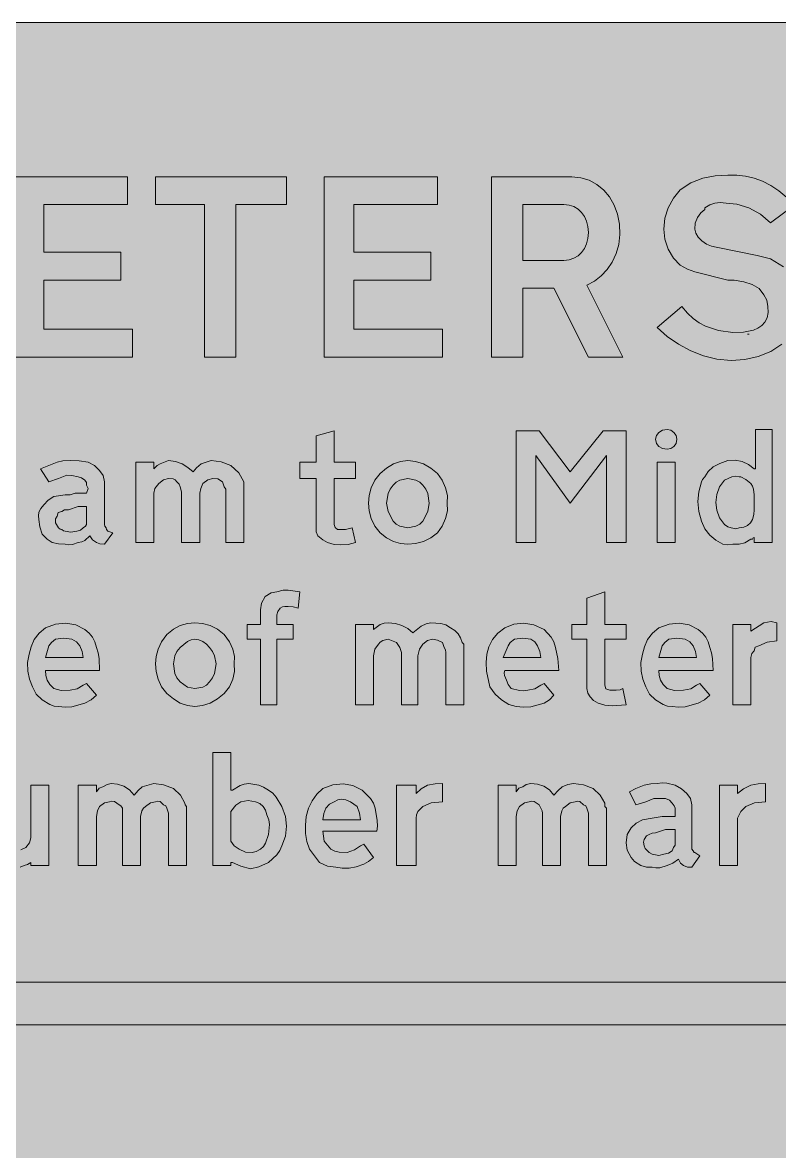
# Model space of a CAD drawing. Header units: metres. Extents: x 10 to 559, y 12 to 260.
# Drawn here: x 172.6 to 255.7, y 136 to 259.9 of the extents above; entities that cross this region are included whole.
import ezdxf

# ---------------------------------------------------------------- set-up
doc = ezdxf.new("R2010")
doc.units = ezdxf.units.M
for name, color, linetype, true_color in [('FILL_FIREBRICK_C36B00', 7, 'Continuous', 0xc36b00), ('FILL_WHITE_FFFFFF', 7, 'Continuous', 0xffffff), ('STROKE_WHITE_FFFFFF', 7, 'Continuous', 0xffffff)]:
    doc.layers.add(name, color=color, linetype=linetype, true_color=true_color)

msp = doc.modelspace()

# ---------------------------------------------------------------- hatches: boundary and pattern name
at = {"layer": 'FILL_FIREBRICK_C36B00', "true_color": 0xc36b00}
h = msp.add_hatch(color=7, dxfattribs=at)
h.dxf.hatch_style = 1
h.paths.add_polyline_path([(553.76, 259.79), (555.08, 259.4), (556.32, 258.78), (557.46, 257.94), (558.3, 256.8), (558.92, 255.55), (559.31, 254.24), (559.44, 252.9), (559.44, 19.08), (559.31, 17.73), (558.9, 16.38), (558.25, 15.21), (557.46, 14.04), (556.29, 13.12), (555.01, 12.51), (553.69, 12.17), (552.42, 12.06), (17.46, 12.06), (16.12, 12.17), (14.81, 12.51), (13.56, 13.12), (12.42, 14.04), (11.48, 15.18), (10.8, 16.42), (10.4, 17.74), (10.26, 19.08), (10.26, 252.9), (10.4, 254.25), (10.8, 255.6), (11.48, 256.77), (12.42, 257.94), (13.52, 258.88), (14.76, 259.56), (16.11, 259.87), (17.46, 259.92), (552.42, 259.92), (553.76, 259.79)])
at = {"layer": 'FILL_WHITE_FFFFFF', "true_color": 0xffffff}
h = msp.add_hatch(color=7, dxfattribs=at)
h.dxf.hatch_style = 1
h.paths.add_polyline_path([(171.72, 243), (184.14, 243), (184.14, 239.94), (174.96, 239.94), (174.96, 234.72), (183.42, 234.72), (183.42, 231.66), (174.96, 231.66), (174.96, 226.26), (184.68, 226.26), (184.68, 223.2), (171.72, 223.2), (171.72, 243)])
h = msp.add_hatch(color=7, dxfattribs=at)
h.dxf.hatch_style = 1
h.paths.add_polyline_path([(201.6, 239.94), (196.02, 239.94), (196.02, 223.2), (192.6, 223.2), (192.6, 239.94), (187.2, 239.94), (187.2, 243), (201.6, 243), (201.6, 239.94)])
h = msp.add_hatch(color=7, dxfattribs=at)
h.dxf.hatch_style = 1
h.paths.add_polyline_path([(205.74, 243), (218.16, 243), (218.16, 239.94), (208.98, 239.94), (208.98, 234.72), (217.44, 234.72), (217.44, 231.66), (208.98, 231.66), (208.98, 226.26), (218.7, 226.26), (218.7, 223.2), (205.74, 223.2), (205.74, 243)])
h = msp.add_hatch(color=7, dxfattribs=at)
h.dxf.hatch_style = 1
h.paths.add_polyline_path([(232.92, 243), (233.9, 242.9), (234.82, 242.61), (235.66, 242.16), (236.41, 241.54), (237.04, 240.78), (237.55, 239.89), (237.92, 238.88), (238.14, 237.78), (238.18, 236.65), (238.06, 235.58), (237.78, 234.57), (237.35, 233.64), (236.8, 232.82), (236.14, 232.11), (235.38, 231.54), (234.54, 231.12), (238.5, 223.2), (234.72, 223.2), (230.94, 230.76), (227.52, 230.76), (227.52, 223.2), (224.1, 223.2), (224.1, 243), (232.92, 243)])
h.paths.add_polyline_path([(232.6, 233.88), (233.13, 234.05), (233.59, 234.31), (233.98, 234.68), (234.29, 235.12), (234.53, 235.64), (234.67, 236.23), (234.72, 236.88), (234.67, 237.53), (234.53, 238.12), (234.29, 238.64), (233.98, 239.09), (233.59, 239.45), (233.13, 239.72), (232.6, 239.88), (232.02, 239.94), (227.52, 239.94), (227.52, 233.82), (232.02, 233.82), (232.6, 233.88)], flags=16)
h = msp.add_hatch(color=7, dxfattribs=at)
h.dxf.hatch_style = 1
h.paths.add_polyline_path([(253.61, 238.9), (252.34, 239.58), (251.03, 239.98), (249.84, 240.12), (249.2, 240.19), (248.6, 240.12), (248.04, 239.92), (247.5, 239.58), (247.5, 239.4), (247.08, 239.04), (246.69, 238.52), (246.44, 237.91), (246.42, 237.24), (246.52, 236.81), (246.78, 236.36), (247.18, 235.95), (247.68, 235.62), (248.22, 235.37), (248.76, 235.26), (253.26, 234.36), (254.7, 234), (256.14, 233.1), (256.67, 232.5), (257.15, 231.79), (257.53, 231.02), (257.76, 230.22), (257.94, 228.78), (257.92, 228.69), (257.76, 228.6), (257.76, 228.42), (257.76, 228.24), (257.58, 227.52), (257.47, 226.98), (257.22, 226.44), (256.66, 225.47), (255.96, 224.64), (254.76, 223.83), (253.37, 223.27), (251.88, 222.94), (250.38, 222.84), (248.82, 222.97), (247.36, 223.33), (245.98, 223.9), (244.62, 224.64), (243.38, 225.47), (242.28, 226.44), (244.98, 228.78), (245.6, 228.04), (246.23, 227.44), (246.89, 226.97), (247.57, 226.6), (249, 226.12), (250.56, 225.9), (251.76, 225.95), (252.85, 226.17), (253.33, 226.37), (253.75, 226.66), (254.09, 227.04), (254.34, 227.52), (254.44, 228.12), (254.43, 228.78), (254.29, 229.44), (253.98, 230.04), (253.45, 230.72), (252.7, 231.19), (251.78, 231.48), (250.74, 231.66), (250.02, 231.66), (246.42, 232.56), (245.61, 232.85), (244.8, 233.28), (244.06, 234.08), (243.49, 235.06), (243.13, 236.14), (243, 237.24), (243.13, 238.45), (243.49, 239.6), (244.06, 240.66), (244.8, 241.56), (245.97, 242.34), (247.27, 242.84), (248.65, 243.1), (250.02, 243.18), (251.02, 243.19), (251.98, 243.08), (252.92, 242.85), (253.84, 242.5), (254.75, 242.04), (255.64, 241.46), (257.4, 239.94), (254.7, 237.96), (253.61, 238.9)])
h = msp.add_hatch(color=7, dxfattribs=at)
h.dxf.hatch_style = 1
h.paths.add_polyline_path([(206.93, 204.5), (207.18, 204.3), (208.08, 204.3), (208.8, 204.48), (209.16, 202.86), (208.35, 202.66), (207.56, 202.59), (206.81, 202.66), (206.1, 202.86), (205.56, 203.15), (205.02, 203.58), (204.86, 204.03), (204.84, 204.48), (204.84, 209.88), (203.04, 209.88), (203.04, 211.68), (204.84, 211.68), (204.84, 214.56), (206.82, 215.1), (206.82, 211.68), (209.16, 211.68), (209.16, 209.88), (206.82, 209.88), (206.82, 204.84), (206.93, 204.5)])
h = msp.add_hatch(color=7, dxfattribs=at)
h.dxf.hatch_style = 1
h.paths.add_polyline_path([(226.8, 215.1), (229.32, 215.1), (232.74, 210.6), (236.34, 215.1), (238.86, 215.1), (238.86, 202.86), (236.7, 202.86), (236.7, 212.4), (232.74, 207.18), (228.96, 212.4), (228.96, 202.86), (226.8, 202.86), (226.8, 215.1)])
h = msp.add_hatch(color=7, dxfattribs=at)
h.dxf.hatch_style = 1
h.paths.add_polyline_path([(244.35, 213.73), (244.1, 213.39), (243.76, 213.19), (243.36, 213.12), (242.86, 213.19), (242.46, 213.39), (242.2, 213.73), (242.1, 214.2), (242.2, 214.6), (242.46, 214.94), (242.86, 215.19), (243.36, 215.28), (243.76, 215.19), (244.1, 214.94), (244.35, 214.6), (244.44, 214.2), (244.35, 213.73)])
h = msp.add_hatch(color=7, dxfattribs=at)
h.dxf.hatch_style = 1
h.paths.add_polyline_path([(251.28, 202.68), (250.56, 202.68), (250.02, 202.61), (249.48, 202.68), (248.71, 203.12), (248.04, 203.67), (247.51, 204.35), (247.14, 205.2), (246.84, 206.28), (246.73, 207.36), (246.84, 208.44), (247.14, 209.52), (247.25, 209.79), (247.5, 210.06), (247.87, 210.67), (248.42, 211.16), (249.15, 211.55), (250.02, 211.86), (250.82, 211.9), (251.59, 211.75), (252.3, 211.43), (252.9, 210.96), (253.08, 210.96), (253.08, 215.28), (254.88, 215.28), (254.88, 202.86), (252.9, 202.86), (252.9, 203.4), (252.81, 203.38), (252.72, 203.22), (252.54, 203.22), (251.91, 202.82), (251.28, 202.68)])
h.paths.add_polyline_path([(252.2, 204.73), (252.52, 205.01), (252.72, 205.38), (252.88, 205.92), (252.9, 206.46), (252.9, 208.08), (252.85, 208.71), (252.75, 209.04), (252.54, 209.34), (252, 209.77), (251.46, 210.06), (251.28, 210.06), (250.87, 210.13), (250.47, 210.08), (249.66, 209.7), (249.12, 208.98), (248.82, 208.14), (248.71, 207.27), (248.82, 206.4), (249.12, 205.56), (249.66, 204.84), (250.02, 204.59), (250.38, 204.48), (250.9, 204.35), (251.28, 204.48), (251.78, 204.54), (252.2, 204.73)], flags=16)
h = msp.add_hatch(color=7, dxfattribs=at)
h.dxf.hatch_style = 1
h.paths.add_polyline_path([(176.4, 211.68), (177.05, 211.84), (177.84, 211.86), (178.83, 211.84), (179.82, 211.68), (180.52, 211.3), (181.08, 210.78), (181.48, 210.22), (181.62, 209.52), (181.62, 207.72), (181.62, 204.84), (181.64, 204.66), (181.8, 204.48), (181.82, 204.3), (181.98, 204.12), (182.52, 203.94), (181.62, 202.68), (181.1, 202.7), (180.72, 202.86), (180.29, 203.15), (180, 203.58), (179.44, 203.08), (179.11, 202.92), (178.74, 202.86), (178.09, 202.63), (177.7, 202.61), (177.3, 202.68), (176.58, 202.7), (175.86, 202.86), (175.32, 203.24), (174.78, 203.76), (174.53, 204.57), (174.42, 205.38), (174.35, 205.78), (174.42, 206.19), (174.62, 206.59), (174.96, 207), (175.43, 207.52), (176.04, 207.9), (177.3, 208.08), (177.84, 208.1), (178.38, 208.26), (179.64, 208.26), (179.82, 208.8), (179.64, 209.16), (179.62, 209.43), (179.46, 209.7), (179.1, 209.95), (178.74, 210.06), (178.04, 210.22), (177.48, 210.24), (176.58, 209.88), (175.5, 209.52), (174.6, 210.96), (175.5, 211.32), (176.4, 211.68)])
h.paths.add_polyline_path([(178.56, 204.12), (178.99, 204.23), (179.28, 204.48), (179.53, 204.66), (179.64, 204.84), (179.64, 205.2), (179.64, 206.82), (178.74, 206.82), (177.66, 206.46), (177.23, 206.44), (176.94, 206.28), (176.53, 206.14), (176.4, 205.74), (176.24, 205.45), (176.22, 205.02), (176.58, 204.48), (176.76, 204.32), (176.94, 204.3), (177.12, 204.14), (177.3, 204.12), (177.93, 203.98), (178.56, 204.12)], flags=16)
h = msp.add_hatch(color=7, dxfattribs=at)
h.dxf.hatch_style = 1
h.paths.add_polyline_path([(196.92, 202.86), (194.94, 202.86), (194.94, 208.44), (194.92, 208.71), (194.76, 208.98), (194.58, 209.52), (194.04, 209.84), (193.5, 209.88), (192.96, 209.75), (192.42, 209.34), (192.17, 208.8), (192.06, 208.26), (192.06, 202.86), (190.08, 202.86), (190.08, 208.44), (189.9, 208.98), (189.79, 209.25), (189.54, 209.52), (189.37, 209.73), (189.16, 209.84), (188.64, 209.88), (188.1, 209.75), (187.56, 209.34), (187.15, 208.8), (187.02, 208.26), (187.02, 202.86), (185.04, 202.86), (185.04, 211.68), (187.02, 211.68), (187.02, 210.96), (187.38, 211.3), (187.74, 211.5), (188.64, 211.86), (189.42, 211.76), (190.12, 211.5), (190.77, 211.1), (191.34, 210.6), (191.72, 211.05), (192.24, 211.5), (193.32, 211.86), (194.4, 211.73), (195.48, 211.32), (196.34, 210.49), (196.92, 209.52), (196.92, 209.34), (196.92, 209.16), (196.92, 202.86)])
h = msp.add_hatch(color=7, dxfattribs=at)
h.dxf.hatch_style = 1
h.paths.add_polyline_path([(210.89, 208.87), (211.28, 209.69), (211.86, 210.42), (212.57, 211.02), (213.32, 211.48), (214.11, 211.76), (214.92, 211.86), (215.76, 211.76), (216.61, 211.48), (217.43, 211.02), (218.16, 210.42), (218.66, 209.69), (219.04, 208.87), (219.25, 208.02), (219.24, 207.18), (219.25, 206.34), (219.04, 205.49), (218.66, 204.67), (218.16, 203.94), (217.43, 203.36), (216.61, 202.97), (215.76, 202.75), (214.92, 202.68), (214.11, 202.75), (213.32, 202.97), (212.57, 203.36), (211.86, 203.94), (211.28, 204.67), (210.89, 205.49), (210.67, 206.34), (210.6, 207.18), (210.67, 208.02), (210.89, 208.87)])
h.paths.add_polyline_path([(213.63, 209.5), (213.3, 209.16), (212.96, 208.72), (212.74, 208.24), (212.58, 207.18), (212.74, 206.26), (213.3, 205.2), (213.63, 204.86), (214.04, 204.64), (214.92, 204.48), (215.8, 204.64), (216.21, 204.86), (216.54, 205.2), (217.1, 206.26), (217.26, 207.18), (217.1, 208.24), (216.88, 208.72), (216.54, 209.16), (216.21, 209.5), (215.8, 209.72), (214.92, 209.88), (214.04, 209.72), (213.63, 209.5)], flags=16)
h = msp.add_hatch(color=7, dxfattribs=at)
h.dxf.hatch_style = 1
h.paths.add_polyline_path([(244.26, 211.68), (244.26, 202.86), (242.28, 202.86), (242.28, 211.68), (244.26, 211.68)])
h = msp.add_hatch(color=7, dxfattribs=at)
h.dxf.hatch_style = 1
h.paths.add_polyline_path([(200.52, 185.04), (198.72, 185.04), (198.72, 192.24), (197.28, 192.24), (197.28, 193.86), (198.72, 193.86), (198.72, 195.48), (198.86, 196.2), (199.26, 196.92), (199.89, 197.33), (200.52, 197.46), (201.22, 197.62), (201.78, 197.64), (203.04, 197.46), (202.86, 195.66), (202.32, 195.82), (201.78, 195.84), (201.42, 195.84), (201.15, 195.82), (200.88, 195.66), (200.63, 195.3), (200.52, 194.94), (200.52, 193.86), (202.32, 193.86), (202.32, 192.24), (200.52, 192.24), (200.52, 185.04)])
h = msp.add_hatch(color=7, dxfattribs=at)
h.dxf.hatch_style = 1
h.paths.add_polyline_path([(236.65, 186.8), (237.06, 186.66), (237.78, 186.66), (238.21, 186.68), (238.5, 186.84), (238.86, 185.04), (237.33, 184.93), (236.53, 185.01), (235.8, 185.22), (235.28, 185.51), (234.9, 185.94), (234.65, 186.32), (234.54, 186.84), (234.54, 192.24), (232.92, 192.24), (232.92, 193.86), (234.54, 193.86), (234.54, 196.74), (236.52, 197.46), (236.52, 193.86), (238.86, 193.86), (238.86, 192.24), (236.52, 192.24), (236.52, 187.2), (236.65, 186.8)])
h = msp.add_hatch(color=7, dxfattribs=at)
h.dxf.hatch_style = 1
h.paths.add_polyline_path([(175.61, 185.09), (174.78, 185.58), (174.1, 186.23), (173.7, 187.02), (173.37, 187.86), (173.18, 188.75), (173.17, 189.68), (173.34, 190.62), (173.55, 191.42), (173.9, 192.2), (174.43, 192.9), (175.14, 193.5), (176.25, 193.9), (177.37, 194.02), (178.46, 193.83), (179.46, 193.32), (179.94, 192.91), (180.29, 192.47), (180.55, 191.95), (180.72, 191.34), (180.93, 190.77), (181.03, 190.15), (181.08, 188.82), (175.14, 188.82), (175.16, 188.28), (175.32, 187.74), (175.61, 187.29), (176.04, 186.84), (176.87, 186.62), (177.84, 186.66), (178.63, 186.8), (179.28, 187.2), (179.64, 187.38), (180.72, 186.12), (180.16, 185.6), (179.46, 185.22), (178.02, 184.84), (177.28, 184.79), (176.58, 184.86), (176.07, 184.92), (175.61, 185.09)])
h.paths.add_polyline_path([(179.17, 190.89), (178.92, 191.52), (178.54, 191.95), (178.02, 192.24), (177.12, 192.38), (176.22, 192.24), (175.79, 191.88), (175.5, 191.52), (175.14, 190.26), (179.28, 190.26), (179.17, 190.89)], flags=16)
h = msp.add_hatch(color=7, dxfattribs=at)
h.dxf.hatch_style = 1
h.paths.add_polyline_path([(187.49, 191.16), (187.88, 191.97), (188.46, 192.78), (189.17, 193.36), (189.92, 193.75), (190.71, 193.97), (191.52, 194.04), (192.36, 193.97), (193.21, 193.75), (194.03, 193.36), (194.76, 192.78), (195.33, 191.97), (195.7, 191.16), (195.87, 190.35), (195.84, 189.54), (195.87, 188.7), (195.7, 187.85), (195.33, 187.03), (194.76, 186.3), (194.03, 185.7), (193.21, 185.24), (192.36, 184.96), (191.52, 184.86), (190.71, 184.96), (189.92, 185.24), (189.17, 185.7), (188.46, 186.3), (187.88, 187.03), (187.49, 187.85), (187.27, 188.7), (187.2, 189.54), (187.27, 190.35), (187.49, 191.16)])
h.paths.add_polyline_path([(190.71, 191.99), (189.9, 191.34), (189.56, 190.91), (189.34, 190.44), (189.18, 189.54), (189.34, 188.48), (189.56, 188), (189.9, 187.56), (190.71, 187), (191.52, 186.84), (192.4, 187), (192.81, 187.22), (193.14, 187.56), (193.48, 188), (193.7, 188.48), (193.86, 189.54), (193.7, 190.44), (193.48, 190.91), (193.14, 191.34), (192.81, 191.71), (192.4, 191.99), (191.95, 192.18), (191.52, 192.24), (191.11, 192.18), (190.71, 191.99)], flags=16)
h = msp.add_hatch(color=7, dxfattribs=at)
h.dxf.hatch_style = 1
h.paths.add_polyline_path([(221.04, 191.34), (221.04, 185.04), (219.06, 185.04), (219.06, 190.8), (219.04, 191.07), (218.88, 191.34), (218.7, 191.88), (218.16, 192.13), (217.62, 192.24), (217.08, 192.11), (216.54, 191.7), (216.2, 191.14), (216, 190.44), (216, 185.04), (214.2, 185.04), (214.2, 190.8), (214.02, 191.34), (213.66, 191.88), (212.76, 192.24), (212.15, 192.11), (211.87, 191.94), (211.68, 191.7), (211.27, 191.14), (211.14, 190.44), (211.14, 185.04), (209.16, 185.04), (209.16, 193.86), (211.14, 193.86), (211.14, 193.32), (211.86, 193.86), (212.31, 194.02), (212.76, 194.04), (213.54, 193.97), (214.24, 193.77), (214.89, 193.43), (215.46, 192.96), (216.36, 193.68), (216.9, 193.93), (217.44, 194.04), (218.52, 193.97), (219.06, 193.81), (219.6, 193.5), (220.08, 193.2), (220.43, 192.83), (220.69, 192.39), (220.86, 191.88), (221.04, 191.7), (221.04, 191.34)])
h = msp.add_hatch(color=7, dxfattribs=at)
h.dxf.hatch_style = 1
h.paths.add_polyline_path([(225.18, 185.58), (224.48, 186.23), (223.92, 187.02), (223.54, 188.75), (223.49, 189.68), (223.56, 190.62), (223.79, 191.42), (224.21, 192.2), (224.8, 192.9), (225.54, 193.5), (226.54, 193.9), (227.63, 194.02), (228.75, 193.83), (229.86, 193.32), (230.63, 192.47), (230.92, 191.95), (231.12, 191.34), (231.37, 190.15), (231.48, 188.82), (225.54, 188.82), (225.47, 188.55), (225.5, 188.28), (225.72, 187.74), (225.92, 187.29), (226.26, 186.84), (227.16, 186.62), (227.63, 186.59), (228.06, 186.66), (228.85, 186.8), (229.5, 187.2), (229.86, 187.38), (230.94, 186.12), (230.47, 185.6), (229.86, 185.22), (228.4, 184.84), (227.61, 184.79), (226.8, 184.86), (225.99, 185.09), (225.18, 185.58)])
h.paths.add_polyline_path([(229.39, 190.89), (229.14, 191.52), (228.85, 191.95), (228.42, 192.24), (227.52, 192.38), (226.62, 192.24), (226.13, 191.88), (225.9, 191.52), (225.36, 190.26), (229.5, 190.26), (229.39, 190.89)], flags=16)
h = msp.add_hatch(color=7, dxfattribs=at)
h.dxf.hatch_style = 1
h.paths.add_polyline_path([(242.93, 185.09), (242.1, 185.58), (241.42, 186.23), (241.02, 187.02), (240.69, 187.86), (240.5, 188.75), (240.49, 189.68), (240.66, 190.62), (240.87, 191.42), (241.22, 192.2), (241.75, 192.9), (242.46, 193.5), (243.57, 193.9), (244.69, 194.02), (245.78, 193.83), (246.78, 193.32), (247.26, 192.91), (247.61, 192.47), (247.87, 191.95), (248.04, 191.34), (248.25, 190.77), (248.35, 190.15), (248.4, 188.82), (242.46, 188.82), (242.48, 188.28), (242.64, 187.74), (242.93, 187.29), (243.36, 186.84), (244.19, 186.62), (245.16, 186.66), (245.95, 186.8), (246.6, 187.2), (246.96, 187.38), (248.04, 186.12), (247.48, 185.6), (246.78, 185.22), (245.34, 184.84), (244.6, 184.79), (243.9, 184.86), (243.39, 184.92), (242.93, 185.09)])
h.paths.add_polyline_path([(246.49, 190.89), (246.24, 191.52), (245.86, 191.95), (245.34, 192.24), (244.44, 192.38), (243.54, 192.24), (243.11, 191.88), (242.82, 191.52), (242.46, 190.26), (246.6, 190.26), (246.49, 190.89)], flags=16)
h = msp.add_hatch(color=7, dxfattribs=at)
h.dxf.hatch_style = 1
h.paths.add_polyline_path([(253.98, 194.04), (254.77, 194.18), (255.42, 194.04), (255.42, 192.06), (254.36, 191.93), (253.44, 191.52), (253.03, 191.39), (252.9, 190.98), (252.65, 190.69), (252.54, 190.26), (252.54, 185.04), (250.56, 185.04), (250.56, 193.86), (252.54, 193.86), (252.54, 193.14), (253.98, 194.04)])
h = msp.add_hatch(color=7, dxfattribs=at)
h.dxf.hatch_style = 1
h.paths.add_polyline_path([(197.46, 176.4), (198.54, 176.24), (199.08, 176.02), (199.62, 175.68), (200.1, 175.35), (200.47, 174.92), (201.06, 173.88), (201.46, 172.8), (201.6, 171.72), (201.46, 170.64), (201.06, 169.56), (200.86, 169.05), (200.54, 168.59), (199.62, 167.76), (198.56, 167.27), (197.64, 167.04), (196.58, 167.33), (195.66, 167.76), (195.48, 167.76), (195.48, 167.4), (193.5, 167.4), (193.5, 179.82), (195.48, 179.82), (195.48, 175.68), (195.66, 175.68), (196.49, 176.18), (196.95, 176.34), (197.46, 176.4)])
h.paths.add_polyline_path([(198.72, 169.2), (199.06, 169.5), (199.3, 169.88), (199.62, 170.82), (199.73, 171.9), (199.65, 172.44), (199.44, 172.98), (199.27, 173.48), (199.01, 173.9), (198.66, 174.22), (198.18, 174.42), (197.37, 174.56), (196.56, 174.42), (196.02, 174.02), (195.48, 173.34), (195.48, 172.44), (195.48, 171), (195.48, 170.46), (195.48, 170.1), (195.86, 169.58), (196.38, 169.2), (197.1, 168.89), (197.82, 168.84), (198.27, 168.95), (198.72, 169.2)], flags=16)
h = msp.add_hatch(color=7, dxfattribs=at)
h.dxf.hatch_style = 1
h.paths.add_polyline_path([(171.23, 167.28), (170.57, 167.47), (169.38, 168.12), (168.91, 168.69), (168.57, 169.31), (168.37, 169.97), (168.3, 170.64), (168.3, 176.22), (170.1, 176.22), (170.1, 170.46), (170.64, 169.38), (171.27, 169.13), (171.9, 169.02), (172.44, 169.13), (172.98, 169.38), (173.38, 169.92), (173.52, 170.46), (173.52, 176.22), (175.5, 176.22), (175.5, 167.4), (173.52, 167.4), (173.52, 167.76), (173.16, 167.51), (172.8, 167.4), (172.35, 167.24), (171.9, 167.22), (171.23, 167.28)])
h = msp.add_hatch(color=7, dxfattribs=at)
h.dxf.hatch_style = 1
h.paths.add_polyline_path([(180.72, 175.5), (181.01, 175.91), (181.44, 176.04), (181.89, 176.29), (182.34, 176.4), (183.04, 176.33), (183.73, 176.11), (184.36, 175.72), (184.86, 175.14), (185.31, 175.66), (185.76, 176.04), (187.02, 176.4), (188.1, 176.27), (189.18, 175.86), (189.94, 175.12), (190.44, 174.24), (190.46, 174.06), (190.62, 173.88), (190.62, 167.4), (188.64, 167.4), (188.64, 173.16), (188.46, 173.7), (188.35, 173.95), (188.1, 174.06), (187.72, 174.44), (187.47, 174.49), (187.2, 174.42), (186.66, 174.29), (186.12, 173.88), (185.88, 173.69), (185.71, 173.41), (185.58, 172.8), (185.58, 167.4), (183.6, 167.4), (183.6, 173.16), (183.6, 173.7), (183.42, 173.95), (183.24, 174.06), (182.7, 174.44), (182.43, 174.49), (182.16, 174.42), (181.62, 174.29), (181.08, 173.88), (180.83, 173.41), (180.72, 172.8), (180.72, 167.4), (178.74, 167.4), (178.74, 176.22), (180.72, 176.22), (180.72, 175.5)])
h = msp.add_hatch(color=7, dxfattribs=at)
h.dxf.hatch_style = 1
h.paths.add_polyline_path([(205.2, 167.76), (204.12, 169.2), (203.81, 170.04), (203.67, 170.93), (203.66, 171.86), (203.76, 172.8), (203.99, 173.71), (204.39, 174.53), (204.92, 175.26), (205.56, 175.86), (206.67, 176.26), (207.79, 176.38), (208.88, 176.19), (209.88, 175.68), (210.8, 174.76), (211.12, 174.24), (211.32, 173.7), (211.55, 172.37), (211.57, 171.75), (211.5, 171.18), (205.56, 171.18), (205.74, 170.1), (206.46, 169.2), (206.89, 168.99), (207.36, 168.89), (208.26, 168.84), (209.05, 169.13), (209.7, 169.56), (210.06, 169.74), (211.14, 168.3), (210.6, 167.87), (210.06, 167.58), (209.25, 167.27), (208.46, 167.13), (207.71, 167.12), (207, 167.22), (206.1, 167.36), (205.2, 167.76)])
h.paths.add_polyline_path([(209.59, 173.16), (209.34, 173.88), (208.62, 174.42), (208.11, 174.62), (207.65, 174.69), (207.23, 174.62), (206.82, 174.42), (206.3, 174.13), (205.92, 173.7), (205.67, 173.14), (205.56, 172.44), (209.7, 172.44), (209.59, 173.16)], flags=16)
h = msp.add_hatch(color=7, dxfattribs=at)
h.dxf.hatch_style = 1
h.paths.add_polyline_path([(216.38, 175.84), (217.08, 176.22), (217.89, 176.38), (218.7, 176.4), (218.7, 174.42), (217.48, 174.29), (216.54, 173.88), (216, 173.34), (215.84, 172.98), (215.82, 172.62), (215.82, 167.4), (213.66, 167.4), (213.66, 176.22), (215.82, 176.22), (215.82, 175.32), (216.38, 175.84)])
h = msp.add_hatch(color=7, dxfattribs=at)
h.dxf.hatch_style = 1
h.paths.add_polyline_path([(226.8, 175.5), (227.09, 175.91), (227.52, 176.04), (227.9, 176.29), (228.42, 176.4), (229.12, 176.33), (229.82, 176.11), (230.45, 175.72), (230.94, 175.14), (231.39, 175.66), (231.84, 176.04), (232.47, 176.29), (233.1, 176.4), (234.18, 176.27), (235.26, 175.86), (236.03, 175.12), (236.52, 174.24), (236.52, 173.88), (236.7, 173.7), (236.7, 167.4), (234.72, 167.4), (234.72, 173.16), (234.54, 173.7), (234.43, 173.95), (234.18, 174.06), (233.8, 174.44), (233.55, 174.49), (233.28, 174.42), (232.74, 174.29), (232.2, 173.88), (231.96, 173.69), (231.8, 173.41), (231.66, 172.8), (231.66, 167.4), (229.68, 167.4), (229.68, 173.16), (229.66, 173.43), (229.5, 173.7), (229.32, 174.06), (228.78, 174.44), (228.51, 174.49), (228.24, 174.42), (227.7, 174.29), (227.16, 173.88), (226.91, 173.41), (226.8, 172.8), (226.8, 167.4), (224.82, 167.4), (224.82, 176.22), (226.8, 176.22), (226.8, 175.5)])
h = msp.add_hatch(color=7, dxfattribs=at)
h.dxf.hatch_style = 1
h.paths.add_polyline_path([(240.84, 176.22), (241.56, 176.38), (242.28, 176.4), (242.82, 176.47), (243.34, 176.44), (244.26, 176.22), (244.96, 175.84), (245.52, 175.32), (245.92, 174.76), (246.06, 174.06), (246.06, 172.26), (246.06, 169.38), (246.08, 169.2), (246.24, 169.02), (246.33, 168.86), (246.42, 168.84), (246.96, 168.48), (246.06, 167.22), (245.61, 167.24), (245.16, 167.4), (244.82, 167.69), (244.62, 168.12), (243.99, 167.69), (243.36, 167.4), (242.55, 167.17), (242.14, 167.15), (241.74, 167.22), (241.11, 167.24), (240.48, 167.4), (239.8, 167.85), (239.4, 168.3), (238.99, 169.11), (238.86, 169.92), (238.99, 170.8), (239.4, 171.54), (239.96, 172.06), (240.66, 172.44), (241.74, 172.62), (242.82, 172.8), (244.26, 172.8), (244.26, 173.34), (244.26, 173.7), (244.15, 173.97), (243.9, 174.24), (243.61, 174.58), (243.18, 174.78), (241.92, 174.78), (241.02, 174.42), (239.94, 174.06), (239.22, 175.5), (239.94, 175.86), (240.84, 176.22)])
h.paths.add_polyline_path([(243, 168.66), (243.52, 168.77), (243.9, 169.02), (244.08, 169.38), (244.24, 169.65), (244.26, 169.92), (244.26, 171.36), (243.18, 171.36), (242.1, 171), (241.74, 170.98), (241.38, 170.82), (241.11, 170.68), (240.84, 170.28), (240.77, 169.99), (240.84, 169.56), (240.95, 169.29), (241.2, 169.02), (241.38, 168.84), (241.74, 168.66), (242.44, 168.52), (243, 168.66)], flags=16)
h = msp.add_hatch(color=7, dxfattribs=at)
h.dxf.hatch_style = 1
h.paths.add_polyline_path([(251.75, 175.84), (252.54, 176.22), (253.35, 176.38), (254.16, 176.4), (254.16, 174.42), (252.94, 174.29), (252, 173.88), (251.46, 173.34), (251.1, 172.62), (251.1, 167.4), (249.12, 167.4), (249.12, 176.22), (251.1, 176.22), (251.1, 175.32), (251.75, 175.84)])
h = msp.add_hatch(color=7, dxfattribs=at)
h.dxf.hatch_style = 1
h.paths.add_polyline_path([(492.12, 159.3), (499.32, 159.3), (506.34, 152.28), (499.32, 145.26), (492.12, 145.26), (496.8, 149.94), (63.36, 149.94), (63.36, 154.62), (496.8, 154.62), (492.12, 159.3)])

# ---------------------------------------------------------------- linework, layer by layer
at = {"layer": 'FILL_FIREBRICK_C36B00', "lineweight": 0, "true_color": 0xc36b00}
msp.add_lwpolyline([(552.42, 12.06), (17.46, 12.06), (16.12, 12.17), (14.81, 12.51), (13.56, 13.12), (12.42, 14.04), (11.48, 15.18), (10.8, 16.42), (10.4, 17.74), (10.26, 19.08), (10.26, 252.9), (10.4, 254.25), (10.8, 255.6), (11.48, 256.77), (12.42, 257.94), (13.52, 258.88), (14.76, 259.56), (16.11, 259.87), (17.46, 259.92), (552.42, 259.92)], dxfattribs=at)
at = {"layer": 'FILL_WHITE_FFFFFF', "lineweight": 0, "true_color": 0xffffff}
for points in [[(171.72, 243), (184.14, 243), (184.14, 239.94), (174.96, 239.94), (174.96, 234.72), (183.42, 234.72), (183.42, 231.66), (174.96, 231.66), (174.96, 226.26), (184.68, 226.26), (184.68, 223.2), (171.72, 223.2)], [(201.6, 239.94), (196.02, 239.94), (196.02, 223.2), (192.6, 223.2), (192.6, 239.94), (187.2, 239.94), (187.2, 243), (201.6, 243)], [(205.74, 243), (218.16, 243), (218.16, 239.94), (208.98, 239.94), (208.98, 234.72), (217.44, 234.72), (217.44, 231.66), (208.98, 231.66), (208.98, 226.26), (218.7, 226.26), (218.7, 223.2), (205.74, 223.2)], [(232.92, 243), (233.9, 242.9), (234.82, 242.61), (235.66, 242.16), (236.41, 241.54), (237.04, 240.78), (237.55, 239.89), (237.92, 238.88), (238.14, 237.78), (238.18, 236.65), (238.06, 235.58), (237.78, 234.57), (237.35, 233.64), (236.8, 232.82), (236.14, 232.11), (235.38, 231.54), (234.54, 231.12), (238.5, 223.2), (234.72, 223.2), (230.94, 230.76), (227.52, 230.76), (227.52, 223.2), (224.1, 223.2), (224.1, 243)], [(232.6, 233.88), (233.13, 234.05), (233.59, 234.31), (233.98, 234.68), (234.29, 235.12), (234.53, 235.64), (234.67, 236.23), (234.72, 236.88), (234.67, 237.53), (234.53, 238.12), (234.29, 238.64), (233.98, 239.09), (233.59, 239.45), (233.13, 239.72), (232.6, 239.88), (232.02, 239.94), (227.52, 239.94), (227.52, 233.82), (232.02, 233.82)], [(206.93, 204.5), (207.18, 204.3), (208.08, 204.3), (208.8, 204.48), (209.16, 202.86), (208.35, 202.66), (207.56, 202.59), (206.81, 202.66), (206.1, 202.86), (205.56, 203.15), (205.02, 203.58), (204.86, 204.03), (204.84, 204.48), (204.84, 209.88), (203.04, 209.88), (203.04, 211.68), (204.84, 211.68), (204.84, 214.56), (206.82, 215.1), (206.82, 211.68), (209.16, 211.68), (209.16, 209.88), (206.82, 209.88), (206.82, 204.84)], [(226.8, 215.1), (229.32, 215.1), (232.74, 210.6), (236.34, 215.1), (238.86, 215.1), (238.86, 202.86), (236.7, 202.86), (236.7, 212.4), (232.74, 207.18), (228.96, 212.4), (228.96, 202.86), (226.8, 202.86)], [(244.35, 213.73), (244.1, 213.39), (243.76, 213.19), (243.36, 213.12), (242.86, 213.19), (242.46, 213.39), (242.2, 213.73), (242.1, 214.2), (242.2, 214.6), (242.46, 214.94), (242.86, 215.19), (243.36, 215.28), (243.76, 215.19), (244.1, 214.94), (244.35, 214.6), (244.44, 214.2)], [(251.28, 202.68), (250.56, 202.68), (250.02, 202.61), (249.48, 202.68), (248.71, 203.12), (248.04, 203.67), (247.51, 204.35), (247.14, 205.2), (246.84, 206.28), (246.73, 207.36), (246.84, 208.44), (247.14, 209.52), (247.25, 209.79), (247.5, 210.06), (247.87, 210.67), (248.42, 211.16), (249.15, 211.55), (250.02, 211.86), (250.82, 211.9), (251.59, 211.75), (252.3, 211.43), (252.9, 210.96), (253.08, 210.96), (253.08, 215.28), (254.88, 215.28), (254.88, 202.86), (252.9, 202.86), (252.9, 203.4), (252.81, 203.38), (252.72, 203.22), (252.54, 203.22), (251.91, 202.82)], [(176.4, 211.68), (177.05, 211.84), (177.84, 211.86), (178.83, 211.84), (179.82, 211.68), (180.52, 211.3), (181.08, 210.78), (181.48, 210.22), (181.62, 209.52), (181.62, 207.72), (181.62, 204.84), (181.64, 204.66), (181.8, 204.48), (181.82, 204.3), (181.98, 204.12), (182.52, 203.94), (181.62, 202.68), (181.1, 202.7), (180.72, 202.86), (180.29, 203.15), (180, 203.58), (179.44, 203.08), (179.11, 202.92), (178.74, 202.86), (178.09, 202.63), (177.7, 202.61), (177.3, 202.68), (176.58, 202.7), (175.86, 202.86), (175.32, 203.24), (174.78, 203.76), (174.53, 204.57), (174.42, 205.38), (174.35, 205.78), (174.42, 206.19), (174.62, 206.59), (174.96, 207), (175.43, 207.52), (176.04, 207.9), (177.3, 208.08), (177.84, 208.1), (178.38, 208.26), (179.64, 208.26), (179.82, 208.8), (179.64, 209.16), (179.62, 209.43), (179.46, 209.7), (179.1, 209.95), (178.74, 210.06), (178.04, 210.22), (177.48, 210.24), (176.58, 209.88), (175.5, 209.52), (174.6, 210.96), (175.5, 211.32)], [(196.92, 202.86), (194.94, 202.86), (194.94, 208.44), (194.92, 208.71), (194.76, 208.98), (194.58, 209.52), (194.04, 209.84), (193.5, 209.88), (192.96, 209.75), (192.42, 209.34), (192.17, 208.8), (192.06, 208.26), (192.06, 202.86), (190.08, 202.86), (190.08, 208.44), (189.9, 208.98), (189.79, 209.25), (189.54, 209.52), (189.37, 209.73), (189.16, 209.84), (188.64, 209.88), (188.1, 209.75), (187.56, 209.34), (187.15, 208.8), (187.02, 208.26), (187.02, 202.86), (185.04, 202.86), (185.04, 211.68), (187.02, 211.68), (187.02, 210.96), (187.38, 211.3), (187.74, 211.5), (188.64, 211.86), (189.42, 211.76), (190.12, 211.5), (190.77, 211.1), (191.34, 210.6), (191.72, 211.05), (192.24, 211.5), (193.32, 211.86), (194.4, 211.73), (195.48, 211.32), (196.34, 210.49), (196.92, 209.52), (196.92, 209.34), (196.92, 209.16)], [(210.89, 208.87), (211.28, 209.69), (211.86, 210.42), (212.57, 211.02), (213.32, 211.48), (214.11, 211.76), (214.92, 211.86), (215.76, 211.76), (216.61, 211.48), (217.43, 211.02), (218.16, 210.42), (218.66, 209.69), (219.04, 208.87), (219.25, 208.02), (219.24, 207.18), (219.25, 206.34), (219.04, 205.49), (218.66, 204.67), (218.16, 203.94), (217.43, 203.36), (216.61, 202.97), (215.76, 202.75), (214.92, 202.68), (214.11, 202.75), (213.32, 202.97), (212.57, 203.36), (211.86, 203.94), (211.28, 204.67), (210.89, 205.49), (210.67, 206.34), (210.6, 207.18), (210.67, 208.02)], [(244.26, 211.68), (244.26, 202.86), (242.28, 202.86), (242.28, 211.68)], [(213.63, 209.5), (213.3, 209.16), (212.96, 208.72), (212.74, 208.24), (212.58, 207.18), (212.74, 206.26), (213.3, 205.2), (213.63, 204.86), (214.04, 204.64), (214.92, 204.48), (215.8, 204.64), (216.21, 204.86), (216.54, 205.2), (217.1, 206.26), (217.26, 207.18), (217.1, 208.24), (216.88, 208.72), (216.54, 209.16), (216.21, 209.5), (215.8, 209.72), (214.92, 209.88), (214.04, 209.72)], [(252.2, 204.73), (252.52, 205.01), (252.72, 205.38), (252.88, 205.92), (252.9, 206.46), (252.9, 208.08), (252.85, 208.71), (252.75, 209.04), (252.54, 209.34), (252, 209.77), (251.46, 210.06), (251.28, 210.06), (250.87, 210.13), (250.47, 210.08), (249.66, 209.7), (249.12, 208.98), (248.82, 208.14), (248.71, 207.27), (248.82, 206.4), (249.12, 205.56), (249.66, 204.84), (250.02, 204.59), (250.38, 204.48), (250.9, 204.35), (251.28, 204.48), (251.78, 204.54)], [(178.56, 204.12), (178.99, 204.23), (179.28, 204.48), (179.53, 204.66), (179.64, 204.84), (179.64, 205.2), (179.64, 206.82), (178.74, 206.82), (177.66, 206.46), (177.23, 206.44), (176.94, 206.28), (176.53, 206.14), (176.4, 205.74), (176.24, 205.45), (176.22, 205.02), (176.58, 204.48), (176.76, 204.32), (176.94, 204.3), (177.12, 204.14), (177.3, 204.12), (177.93, 203.98)], [(200.52, 185.04), (198.72, 185.04), (198.72, 192.24), (197.28, 192.24), (197.28, 193.86), (198.72, 193.86), (198.72, 195.48), (198.86, 196.2), (199.26, 196.92), (199.89, 197.33), (200.52, 197.46), (201.22, 197.62), (201.78, 197.64), (203.04, 197.46), (202.86, 195.66), (202.32, 195.82), (201.78, 195.84), (201.42, 195.84), (201.15, 195.82), (200.88, 195.66), (200.63, 195.3), (200.52, 194.94), (200.52, 193.86), (202.32, 193.86), (202.32, 192.24), (200.52, 192.24)], [(236.65, 186.8), (237.06, 186.66), (237.78, 186.66), (238.21, 186.68), (238.5, 186.84), (238.86, 185.04), (237.33, 184.93), (236.53, 185.01), (235.8, 185.22), (235.28, 185.51), (234.9, 185.94), (234.65, 186.32), (234.54, 186.84), (234.54, 192.24), (232.92, 192.24), (232.92, 193.86), (234.54, 193.86), (234.54, 196.74), (236.52, 197.46), (236.52, 193.86), (238.86, 193.86), (238.86, 192.24), (236.52, 192.24), (236.52, 187.2)], [(175.61, 185.09), (174.78, 185.58), (174.1, 186.23), (173.7, 187.02), (173.37, 187.86), (173.18, 188.75), (173.17, 189.68), (173.34, 190.62), (173.55, 191.42), (173.9, 192.2), (174.43, 192.9), (175.14, 193.5), (176.25, 193.9), (177.37, 194.02), (178.46, 193.83), (179.46, 193.32), (179.94, 192.91), (180.29, 192.47), (180.55, 191.95), (180.72, 191.34), (180.93, 190.77), (181.03, 190.15), (181.08, 188.82), (175.14, 188.82), (175.16, 188.28), (175.32, 187.74), (175.61, 187.29), (176.04, 186.84), (176.87, 186.62), (177.84, 186.66), (178.63, 186.8), (179.28, 187.2), (179.64, 187.38), (180.72, 186.12), (180.16, 185.6), (179.46, 185.22), (178.02, 184.84), (177.28, 184.79), (176.58, 184.86), (176.07, 184.92)], [(187.49, 191.16), (187.88, 191.97), (188.46, 192.78), (189.17, 193.36), (189.92, 193.75), (190.71, 193.97), (191.52, 194.04), (192.36, 193.97), (193.21, 193.75), (194.03, 193.36), (194.76, 192.78), (195.33, 191.97), (195.7, 191.16), (195.87, 190.35), (195.84, 189.54), (195.87, 188.7), (195.7, 187.85), (195.33, 187.03), (194.76, 186.3), (194.03, 185.7), (193.21, 185.24), (192.36, 184.96), (191.52, 184.86), (190.71, 184.96), (189.92, 185.24), (189.17, 185.7), (188.46, 186.3), (187.88, 187.03), (187.49, 187.85), (187.27, 188.7), (187.2, 189.54), (187.27, 190.35)], [(221.04, 191.34), (221.04, 185.04), (219.06, 185.04), (219.06, 190.8), (219.04, 191.07), (218.88, 191.34), (218.7, 191.88), (218.16, 192.13), (217.62, 192.24), (217.08, 192.11), (216.54, 191.7), (216.2, 191.14), (216, 190.44), (216, 185.04), (214.2, 185.04), (214.2, 190.8), (214.02, 191.34), (213.66, 191.88), (212.76, 192.24), (212.15, 192.11), (211.87, 191.94), (211.68, 191.7), (211.27, 191.14), (211.14, 190.44), (211.14, 185.04), (209.16, 185.04), (209.16, 193.86), (211.14, 193.86), (211.14, 193.32), (211.86, 193.86), (212.31, 194.02), (212.76, 194.04), (213.54, 193.97), (214.24, 193.77), (214.89, 193.43), (215.46, 192.96), (216.36, 193.68), (216.9, 193.93), (217.44, 194.04), (218.52, 193.97), (219.06, 193.81), (219.6, 193.5), (220.08, 193.2), (220.43, 192.83), (220.69, 192.39), (220.86, 191.88), (221.04, 191.7)], [(225.18, 185.58), (224.48, 186.23), (223.92, 187.02), (223.54, 188.75), (223.49, 189.68), (223.56, 190.62), (223.79, 191.42), (224.21, 192.2), (224.8, 192.9), (225.54, 193.5), (226.54, 193.9), (227.63, 194.02), (228.75, 193.83), (229.86, 193.32), (230.63, 192.47), (230.92, 191.95), (231.12, 191.34), (231.37, 190.15), (231.48, 188.82), (225.54, 188.82), (225.47, 188.55), (225.5, 188.28), (225.72, 187.74), (225.92, 187.29), (226.26, 186.84), (227.16, 186.62), (227.63, 186.59), (228.06, 186.66), (228.85, 186.8), (229.5, 187.2), (229.86, 187.38), (230.94, 186.12), (230.47, 185.6), (229.86, 185.22), (228.4, 184.84), (227.61, 184.79), (226.8, 184.86), (225.99, 185.09)], [(242.93, 185.09), (242.1, 185.58), (241.42, 186.23), (241.02, 187.02), (240.69, 187.86), (240.5, 188.75), (240.49, 189.68), (240.66, 190.62), (240.87, 191.42), (241.22, 192.2), (241.75, 192.9), (242.46, 193.5), (243.57, 193.9), (244.69, 194.02), (245.78, 193.83), (246.78, 193.32), (247.26, 192.91), (247.61, 192.47), (247.87, 191.95), (248.04, 191.34), (248.25, 190.77), (248.35, 190.15), (248.4, 188.82), (242.46, 188.82), (242.48, 188.28), (242.64, 187.74), (242.93, 187.29), (243.36, 186.84), (244.19, 186.62), (245.16, 186.66), (245.95, 186.8), (246.6, 187.2), (246.96, 187.38), (248.04, 186.12), (247.48, 185.6), (246.78, 185.22), (245.34, 184.84), (244.6, 184.79), (243.9, 184.86), (243.39, 184.92)], [(253.98, 194.04), (254.77, 194.18), (255.42, 194.04), (255.42, 192.06), (254.36, 191.93), (253.44, 191.52), (253.03, 191.39), (252.9, 190.98), (252.65, 190.69), (252.54, 190.26), (252.54, 185.04), (250.56, 185.04), (250.56, 193.86), (252.54, 193.86), (252.54, 193.14)], [(179.17, 190.89), (178.92, 191.52), (178.54, 191.95), (178.02, 192.24), (177.12, 192.38), (176.22, 192.24), (175.79, 191.88), (175.5, 191.52), (175.14, 190.26), (179.28, 190.26)], [(190.71, 191.99), (189.9, 191.34), (189.56, 190.91), (189.34, 190.44), (189.18, 189.54), (189.34, 188.48), (189.56, 188), (189.9, 187.56), (190.71, 187), (191.52, 186.84), (192.4, 187), (192.81, 187.22), (193.14, 187.56), (193.48, 188), (193.7, 188.48), (193.86, 189.54), (193.7, 190.44), (193.48, 190.91), (193.14, 191.34), (192.81, 191.71), (192.4, 191.99), (191.95, 192.18), (191.52, 192.24), (191.11, 192.18)], [(229.39, 190.89), (229.14, 191.52), (228.85, 191.95), (228.42, 192.24), (227.52, 192.38), (226.62, 192.24), (226.13, 191.88), (225.9, 191.52), (225.36, 190.26), (229.5, 190.26)], [(246.49, 190.89), (246.24, 191.52), (245.86, 191.95), (245.34, 192.24), (244.44, 192.38), (243.54, 192.24), (243.11, 191.88), (242.82, 191.52), (242.46, 190.26), (246.6, 190.26)], [(197.46, 176.4), (198.54, 176.24), (199.08, 176.02), (199.62, 175.68), (200.1, 175.35), (200.47, 174.92), (201.06, 173.88), (201.46, 172.8), (201.6, 171.72), (201.46, 170.64), (201.06, 169.56), (200.86, 169.05), (200.54, 168.59), (199.62, 167.76), (198.56, 167.27), (197.64, 167.04), (196.58, 167.33), (195.66, 167.76), (195.48, 167.76), (195.48, 167.4), (193.5, 167.4), (193.5, 179.82), (195.48, 179.82), (195.48, 175.68), (195.66, 175.68), (196.49, 176.18), (196.95, 176.34)], [(180.72, 175.5), (181.01, 175.91), (181.44, 176.04), (181.89, 176.29), (182.34, 176.4), (183.04, 176.33), (183.73, 176.11), (184.36, 175.72), (184.86, 175.14), (185.31, 175.66), (185.76, 176.04), (187.02, 176.4), (188.1, 176.27), (189.18, 175.86), (189.94, 175.12), (190.44, 174.24), (190.46, 174.06), (190.62, 173.88), (190.62, 167.4), (188.64, 167.4), (188.64, 173.16), (188.46, 173.7), (188.35, 173.95), (188.1, 174.06), (187.72, 174.44), (187.47, 174.49), (187.2, 174.42), (186.66, 174.29), (186.12, 173.88), (185.88, 173.69), (185.71, 173.41), (185.58, 172.8), (185.58, 167.4), (183.6, 167.4), (183.6, 173.16), (183.6, 173.7), (183.42, 173.95), (183.24, 174.06), (182.7, 174.44), (182.43, 174.49), (182.16, 174.42), (181.62, 174.29), (181.08, 173.88), (180.83, 173.41), (180.72, 172.8), (180.72, 167.4), (178.74, 167.4), (178.74, 176.22), (180.72, 176.22)], [(205.2, 167.76), (204.12, 169.2), (203.81, 170.04), (203.67, 170.93), (203.66, 171.86), (203.76, 172.8), (203.99, 173.71), (204.39, 174.53), (204.92, 175.26), (205.56, 175.86), (206.67, 176.26), (207.79, 176.38), (208.88, 176.19), (209.88, 175.68), (210.8, 174.76), (211.12, 174.24), (211.32, 173.7), (211.55, 172.37), (211.57, 171.75), (211.5, 171.18), (205.56, 171.18), (205.74, 170.1), (206.46, 169.2), (206.89, 168.99), (207.36, 168.89), (208.26, 168.84), (209.05, 169.13), (209.7, 169.56), (210.06, 169.74), (211.14, 168.3), (210.6, 167.87), (210.06, 167.58), (209.25, 167.27), (208.46, 167.13), (207.71, 167.12), (207, 167.22), (206.1, 167.36)], [(216.38, 175.84), (217.08, 176.22), (217.89, 176.38), (218.7, 176.4), (218.7, 174.42), (217.48, 174.29), (216.54, 173.88), (216, 173.34), (215.84, 172.98), (215.82, 172.62), (215.82, 167.4), (213.66, 167.4), (213.66, 176.22), (215.82, 176.22), (215.82, 175.32)], [(226.8, 175.5), (227.09, 175.91), (227.52, 176.04), (227.9, 176.29), (228.42, 176.4), (229.12, 176.33), (229.82, 176.11), (230.45, 175.72), (230.94, 175.14), (231.39, 175.66), (231.84, 176.04), (232.47, 176.29), (233.1, 176.4), (234.18, 176.27), (235.26, 175.86), (236.03, 175.12), (236.52, 174.24), (236.52, 173.88), (236.7, 173.7), (236.7, 167.4), (234.72, 167.4), (234.72, 173.16), (234.54, 173.7), (234.43, 173.95), (234.18, 174.06), (233.8, 174.44), (233.55, 174.49), (233.28, 174.42), (232.74, 174.29), (232.2, 173.88), (231.96, 173.69), (231.8, 173.41), (231.66, 172.8), (231.66, 167.4), (229.68, 167.4), (229.68, 173.16), (229.66, 173.43), (229.5, 173.7), (229.32, 174.06), (228.78, 174.44), (228.51, 174.49), (228.24, 174.42), (227.7, 174.29), (227.16, 173.88), (226.91, 173.41), (226.8, 172.8), (226.8, 167.4), (224.82, 167.4), (224.82, 176.22), (226.8, 176.22)], [(240.84, 176.22), (241.56, 176.38), (242.28, 176.4), (242.82, 176.47), (243.34, 176.44), (244.26, 176.22), (244.96, 175.84), (245.52, 175.32), (245.92, 174.76), (246.06, 174.06), (246.06, 172.26), (246.06, 169.38), (246.08, 169.2), (246.24, 169.02), (246.33, 168.86), (246.42, 168.84), (246.96, 168.48), (246.06, 167.22), (245.61, 167.24), (245.16, 167.4), (244.82, 167.69), (244.62, 168.12), (243.99, 167.69), (243.36, 167.4), (242.55, 167.17), (242.14, 167.15), (241.74, 167.22), (241.11, 167.24), (240.48, 167.4), (239.8, 167.85), (239.4, 168.3), (238.99, 169.11), (238.86, 169.92), (238.99, 170.8), (239.4, 171.54), (239.96, 172.06), (240.66, 172.44), (241.74, 172.62), (242.82, 172.8), (244.26, 172.8), (244.26, 173.34), (244.26, 173.7), (244.15, 173.97), (243.9, 174.24), (243.61, 174.58), (243.18, 174.78), (241.92, 174.78), (241.02, 174.42), (239.94, 174.06), (239.22, 175.5), (239.94, 175.86)], [(251.75, 175.84), (252.54, 176.22), (253.35, 176.38), (254.16, 176.4), (254.16, 174.42), (252.94, 174.29), (252, 173.88), (251.46, 173.34), (251.1, 172.62), (251.1, 167.4), (249.12, 167.4), (249.12, 176.22), (251.1, 176.22), (251.1, 175.32)], [(209.59, 173.16), (209.34, 173.88), (208.62, 174.42), (208.11, 174.62), (207.65, 174.69), (207.23, 174.62), (206.82, 174.42), (206.3, 174.13), (205.92, 173.7), (205.67, 173.14), (205.56, 172.44), (209.7, 172.44)], [(198.72, 169.2), (199.06, 169.5), (199.3, 169.88), (199.62, 170.82), (199.73, 171.9), (199.65, 172.44), (199.44, 172.98), (199.27, 173.48), (199.01, 173.9), (198.66, 174.22), (198.18, 174.42), (197.37, 174.56), (196.56, 174.42), (196.02, 174.02), (195.48, 173.34), (195.48, 172.44), (195.48, 171), (195.48, 170.46), (195.48, 170.1), (195.86, 169.58), (196.38, 169.2), (197.1, 168.89), (197.82, 168.84), (198.27, 168.95)], [(243, 168.66), (243.52, 168.77), (243.9, 169.02), (244.08, 169.38), (244.24, 169.65), (244.26, 169.92), (244.26, 171.36), (243.18, 171.36), (242.1, 171), (241.74, 170.98), (241.38, 170.82), (241.11, 170.68), (240.84, 170.28), (240.77, 169.99), (240.84, 169.56), (240.95, 169.29), (241.2, 169.02), (241.38, 168.84), (241.74, 168.66), (242.44, 168.52)], [(492.12, 159.3), (499.32, 159.3), (506.34, 152.28), (499.32, 145.26), (492.12, 145.26), (496.8, 149.94), (63.36, 149.94), (63.36, 154.62), (496.8, 154.62)]]:
    msp.add_lwpolyline(points, close=True, dxfattribs=at)
for points in [[(255.96, 224.64), (254.76, 223.83), (253.37, 223.27), (251.88, 222.94), (250.38, 222.84), (248.82, 222.97), (247.36, 223.33), (245.98, 223.9), (244.62, 224.64), (243.38, 225.47), (242.28, 226.44), (244.98, 228.78), (245.6, 228.04), (246.23, 227.44), (246.89, 226.97), (247.57, 226.6), (249, 226.12), (250.56, 225.9), (251.76, 225.95), (252.85, 226.17), (253.33, 226.37), (253.75, 226.66), (254.09, 227.04), (254.34, 227.52), (254.44, 228.12), (254.43, 228.78), (254.29, 229.44), (253.98, 230.04), (253.45, 230.72), (252.7, 231.19), (251.78, 231.48), (250.74, 231.66), (250.02, 231.66), (246.42, 232.56), (245.61, 232.85), (244.8, 233.28), (244.06, 234.08), (243.49, 235.06), (243.13, 236.14), (243, 237.24), (243.13, 238.45), (243.49, 239.6), (244.06, 240.66), (244.8, 241.56), (245.97, 242.34), (247.27, 242.84), (248.65, 243.1), (250.02, 243.18), (251.02, 243.19), (251.98, 243.08), (252.92, 242.85), (253.84, 242.5), (254.75, 242.04), (255.64, 241.46), (257.4, 239.94), (254.7, 237.96), (253.61, 238.9), (252.34, 239.58), (251.03, 239.98), (249.84, 240.12), (249.2, 240.19), (248.6, 240.12), (248.04, 239.92), (247.5, 239.58), (247.5, 239.4), (247.08, 239.04), (246.69, 238.52), (246.44, 237.91), (246.42, 237.24), (246.52, 236.81), (246.78, 236.36), (247.18, 235.95), (247.68, 235.62), (248.22, 235.37), (248.76, 235.26), (253.26, 234.36), (254.7, 234), (256.14, 233.1)], [(172.44, 169.13), (172.98, 169.38), (173.38, 169.92), (173.52, 170.46), (173.52, 176.22), (175.5, 176.22), (175.5, 167.4), (173.52, 167.4), (173.52, 167.76), (173.16, 167.51), (172.8, 167.4), (172.35, 167.24)]]:
    msp.add_lwpolyline(points, dxfattribs=at)
at = {"layer": 'STROKE_WHITE_FFFFFF', "lineweight": 0, "true_color": 0xffffff}
for points in [[(224.1, 223.2), (224.1, 243)], [(252.18, 225.72), (252.36, 225.72)]]:
    msp.add_lwpolyline(points, dxfattribs=at)

doc.saveas('drawing.dxf')
